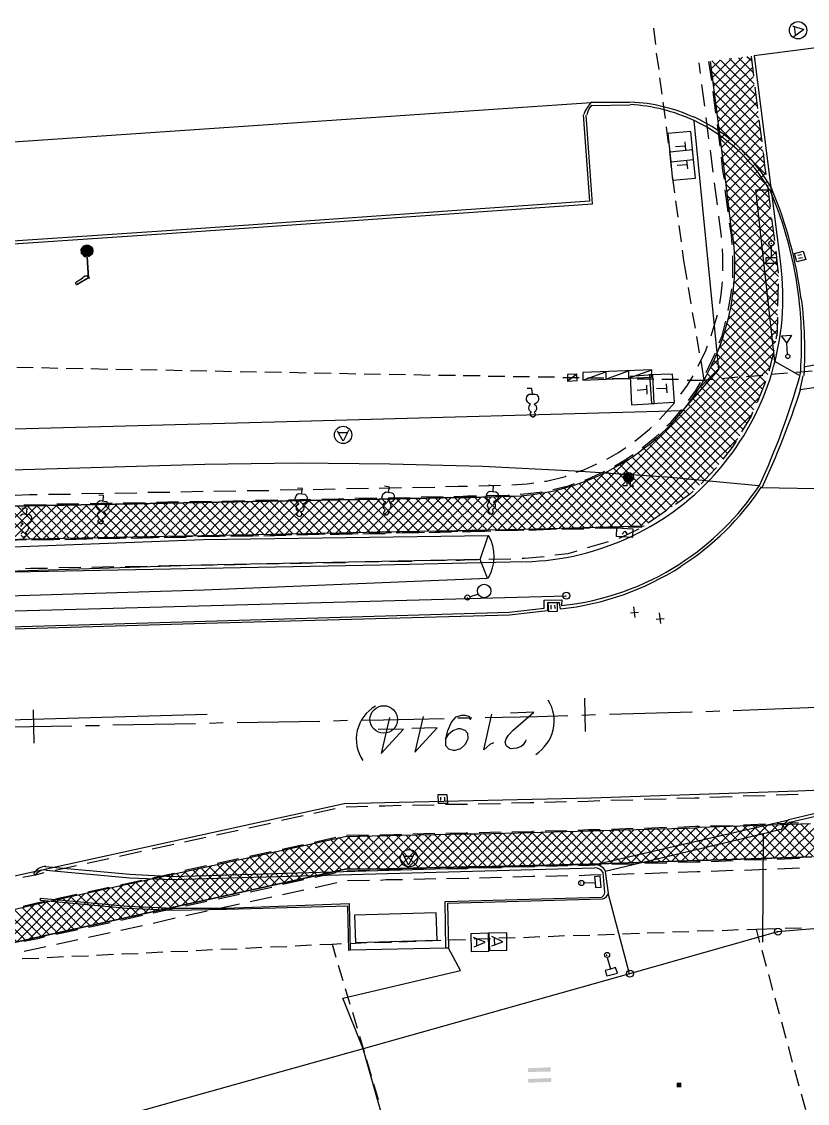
# Model space of a CAD drawing. Header units: millimetres. Extents: x -160 to 389, y -61 to 142.
# Drawn here: x 2 to 50.9, y 9.3 to 76.6 of the extents above; entities that cross this region are included whole.
import ezdxf

# ---------------------------------------------------------------- set-up
doc = ezdxf.new("R2010")
doc.units = ezdxf.units.MM
for name, color, linetype, true_color in [('PDF_C-ROAD', 7, 'Continuous', 0x989999), ('PDF_xref_2D-survey$(UV_map)$GR-30', 7, 'Continuous', 0xdcdcdc), ('PDF_xref_2D-survey$(UV_map)$GR-31', 7, 'Continuous', 0xdcdcdc), ('PDF_xref_2D-survey$(UV_map)$GR-39', 7, 'Continuous', 0xdcdcdc), ('PDF_xref_2D-survey$(UV_map)$GR-41', 7, 'Continuous', 0xdcdcdc), ('PDF_xref_2D-survey$(UV_map)$GR-45', 7, 'Continuous', 0xdcdcdc), ('PDF_xref_2D-survey$(UV_map)$GR-46', 7, 'Continuous', 0xdcdcdc), ('PDF_xref_2D-survey$(UV_map)$GR-75', 7, 'Continuous', 0xdcdcdc), ('PDF_xref_2D-survey$(UV_map)$GR-85', 7, 'Continuous', 0xdcdcdc), ('PDF_xref_2D-survey$(UV_map)$SI-39', 7, 'Continuous', 0xdcdcdc), ('PDF_xref_2D-survey$(UV_map)$SI-75', 7, 'Continuous', 0xdcdcdc), ('PDF_xref_2D-survey$(UV_map)$SI-82', 7, 'Continuous', 0xdcdcdc)]:
    doc.layers.add(name, color=color, linetype=linetype, true_color=true_color)
for name, color, linetype in [('PDF_C-ROAD-BRNG', 7, 'Continuous'), ('PDF_C-ROAD-CORR', 60, 'Continuous'), ('PDF_C-ROAD-STAN', 7, 'Continuous'), ('PDF_C-ROAD-STAN-MAJR', 7, 'Continuous'), ('PDF_C-ROAD-STAN-MINR', 7, 'Continuous'), ('PDF_xref_Boundary$lines$(UV_map)$GR-10', 8, 'Continuous'), ('PDF_xref_Boundary$lines$(UV_map)$TX-11', 8, 'Continuous')]:
    doc.layers.add(name, color=color, linetype=linetype)

msp = doc.modelspace()

# ---------------------------------------------------------------- hatches: boundary and pattern name
at = {"layer": 'PDF_C-ROAD-CORR', "true_color": 0x767676, "transparency": 33554559}
msp.add_hatch(color=8, dxfattribs=at).paths.add_polyline_path([(33.271, 44.986), (33.242, 45.015), (33.213, 45.044), (33.184, 45.015), (33.155, 44.986), (33.184, 44.956), (33.213, 44.927), (33.242, 44.956)])

# ---------------------------------------------------------------- linework, layer by layer
at = {"layer": 'PDF_C-ROAD', "color": 1, "lineweight": 25, "true_color": 0xff0100}
for points in [[(58.303, 60.918), (56.414, 75.629), (47.575, 74.495), (49.204, 61.557)], [(33.271, 43.009), (24.317, 42.805), (-11.646, 42.107), (-17.112, 41.962), (-22.578, 41.671), (-28.015, 41.322), (-33.451, 40.828), (-38.888, 40.247), (-44.296, 39.549), (-48.947, 38.88), (-54.355, 38.182), (-59.792, 37.601), (-65.228, 37.107)], [(-100.174, 25.652), (-52.116, 26.582), (-23.188, 23.006), (1.524, 23.471), (22.049, 27.978), (24.579, 28.036), (37.429, 28.327), (50.279, 28.763), (63.13, 29.315)]]:
    msp.add_lwpolyline(points, dxfattribs=at)
at = {"layer": 'PDF_C-ROAD', "color": 7, "lineweight": 25}
for points in [[(38.563, 33.531), (43.68, 33.676), (43.709, 33.676)], [(44.552, 33.705), (45.424, 33.734)], [(46.267, 33.763), (51.442, 33.967)], [(13.676, 32.978), (14.519, 33.007)], [(15.392, 33.007), (20.537, 33.095)], [(21.381, 33.124), (22.253, 33.153)], [(23.125, 33.153), (24.491, 33.182), (28.271, 33.269)], [(29.114, 33.298), (29.986, 33.298)], [(30.829, 33.327), (34.086, 33.385), (35.975, 33.443)], [(36.847, 33.473), (37.691, 33.502)], [(-0.075, 32.717), (5.1, 32.804)], [(5.943, 32.833), (6.815, 32.833)], [(7.658, 32.862), (12.804, 32.949)]]:
    msp.add_lwpolyline(points, dxfattribs=at)
at = {"layer": 'PDF_C-ROAD', "color": 1, "lineweight": 25, "true_color": 0xff0100}
msp.add_arc((32.887, 59.483), 16.471, 271.46385, 7.24266, dxfattribs=at)
at = {"layer": 'PDF_C-ROAD-BRNG', "lineweight": 25, "transparency": 33554559}
for points in [[(34.908, 11.293), (33.483, 11.264), (34.908, 11.554), (33.483, 11.496)], [(34.937, 10.653), (33.512, 10.595), (34.937, 10.886), (33.483, 10.828)], [(42.749, 10.301), (42.749, 10.592), (43.04, 10.301), (43.04, 10.592)]]:
    msp.add_solid(points, dxfattribs=at)
at = {"layer": 'PDF_C-ROAD-CORR', "color": 5, "lineweight": 25}
for points in [[(44.232, 73.39), (44.145, 74.059)], [(44.494, 71.355), (44.319, 72.721)], [(44.755, 69.32), (44.581, 70.657)], [(45.017, 67.256), (44.843, 68.622)], [(45.279, 65.22), (45.104, 66.587)], [(45.54, 63.185), (45.54, 63.243), (45.366, 64.523)], [(45.628, 61.121), (45.628, 62.022), (45.598, 62.488)], [(45.424, 59.086), (45.511, 59.638), (45.598, 60.423)], [(44.901, 57.08), (44.959, 57.283), (45.279, 58.388)], [(44.087, 55.19), (44.552, 56.15), (44.668, 56.44)], [(43.011, 53.446), (43.418, 53.998), (43.767, 54.58)], [(41.674, 51.876), (41.906, 52.108), (42.604, 52.893)], [(40.133, 50.509), (41.063, 51.265), (41.179, 51.382)], [(38.388, 49.405), (39.115, 49.812), (39.58, 50.131)], [(36.499, 48.591), (36.964, 48.736), (37.778, 49.114)], [(32.487, 47.806), (33.446, 47.864), (33.853, 47.922)], [(34.522, 48.038), (34.638, 48.038), (35.83, 48.329), (35.859, 48.358)], [(1.582, 47.166), (2.454, 47.195), (2.948, 47.195)], [(3.646, 47.224), (5.012, 47.224)], [(5.71, 47.253), (7.077, 47.282)], [(7.774, 47.282), (9.141, 47.311)], [(9.839, 47.34), (11.205, 47.34)], [(11.874, 47.37), (13.269, 47.399)], [(13.938, 47.399), (15.304, 47.428)], [(16.002, 47.457), (17.369, 47.457)], [(18.066, 47.486), (19.433, 47.515)], [(20.13, 47.515), (21.497, 47.544)], [(22.195, 47.573), (23.561, 47.602)], [(24.23, 47.602), (25.625, 47.631)], [(26.294, 47.631), (27.689, 47.66)], [(28.358, 47.689), (29.143, 47.718), (29.725, 47.718)], [(30.422, 47.747), (31.789, 47.777)], [(36.673, 23.5), (37.342, 23.53), (38.039, 23.559)], [(38.737, 23.559), (40.104, 23.617)], [(40.772, 23.617), (42.168, 23.675)], [(42.837, 23.704), (44.029, 23.733), (44.203, 23.733)], [(44.901, 23.762), (46.267, 23.82)], [(46.965, 23.82), (48.331, 23.878)], [(49.029, 23.908), (50.396, 23.966)], [(20.247, 22.745), (21.584, 23.064)], [(22.253, 23.181), (23.619, 23.21)], [(24.317, 23.21), (24.666, 23.239), (25.683, 23.239)], [(26.381, 23.268), (27.748, 23.297)], [(28.416, 23.297), (29.696, 23.326), (29.812, 23.326)], [(30.48, 23.355), (31.847, 23.384)], [(32.545, 23.413), (33.766, 23.442), (33.795, 23.442), (33.911, 23.442)], [(34.609, 23.442), (35.975, 23.5)], [(18.212, 22.308), (19.549, 22.599)], [(14.2, 21.436), (15.537, 21.727)], [(16.206, 21.872), (17.543, 22.163)], [(12.193, 21), (13.531, 21.291)], [(8.152, 20.099), (9.49, 20.39)], [(10.158, 20.535), (11.525, 20.855)], [(6.146, 19.663), (7.484, 19.954)], [(2.134, 18.791), (3.006, 18.965), (3.472, 19.081)], [(4.14, 19.227), (5.478, 19.517)]]:
    msp.add_lwpolyline(points, dxfattribs=at)
at = {"layer": 'PDF_C-ROAD-CORR', "color": 8, "lineweight": 25, "true_color": 0x767676}
for points in [[(44.93, 72.954), (44.755, 74.146)], [(47.372, 74.466), (47.517, 73.245)], [(45.191, 70.919), (45.017, 72.285)], [(47.605, 72.547), (47.779, 71.209)], [(45.453, 68.884), (45.279, 70.221)], [(47.866, 70.512), (48.041, 69.145)], [(45.715, 66.819), (45.628, 67.343), (45.54, 68.186)], [(48.128, 68.477), (48.215, 67.663), (48.302, 67.11)], [(45.947, 64.784), (45.773, 66.151)], [(48.39, 66.441), (48.564, 65.075)], [(46.209, 62.749), (46.151, 63.331), (46.035, 64.087)], [(48.651, 64.377), (48.826, 63.011)], [(46.238, 60.685), (46.238, 60.801), (46.238, 62.051)], [(48.913, 62.342), (49, 61.528), (49.058, 60.976)], [(45.947, 58.65), (46.122, 59.551), (46.18, 59.987)], [(49.058, 60.307), (49.029, 58.912)], [(45.395, 56.644), (45.569, 57.08), (45.802, 57.981)], [(49.029, 58.243), (49, 57.371), (49, 57.342), (48.971, 57.138), (48.971, 57.109), (48.971, 57.08), (48.942, 57.051), (48.942, 57.022), (48.942, 56.935), (48.942, 56.905), (48.913, 56.876)], [(44.581, 54.783), (45.104, 55.888), (45.162, 56.004)], [(48.797, 56.179), (48.767, 56.062), (48.68, 55.684), (48.651, 55.539), (48.651, 55.51), (48.593, 55.306), (48.593, 55.248), (48.535, 55.103), (48.477, 54.87)], [(43.476, 53.039), (43.941, 53.678), (44.232, 54.173)], [(48.273, 54.202), (48.244, 54.173), (47.75, 52.922)], [(42.139, 51.469), (42.371, 51.672), (43.069, 52.486)], [(47.459, 52.312), (47.372, 52.079), (46.79, 51.091)], [(40.598, 50.102), (41.47, 50.8), (41.645, 50.975)], [(46.442, 50.509), (46.413, 50.451), (46.18, 50.102), (45.628, 49.405)], [(38.883, 48.969), (39.435, 49.288), (40.046, 49.695)], [(37.022, 48.096), (37.196, 48.154), (38.272, 48.649)], [(45.221, 48.881), (44.784, 48.416), (44.261, 47.864)], [(35.045, 47.515), (36.004, 47.747), (36.382, 47.893)], [(30.946, 47.137), (32.254, 47.166), (32.341, 47.166)], [(33.01, 47.224), (33.504, 47.253), (34.376, 47.37)], [(43.767, 47.399), (43.534, 47.195), (42.662, 46.585)], [(2.105, 46.555), (2.454, 46.555), (3.501, 46.585)], [(4.169, 46.614), (5.536, 46.614)], [(6.234, 46.643), (7.6, 46.672)], [(8.298, 46.672), (9.664, 46.701)], [(10.362, 46.73), (11.728, 46.759)], [(12.426, 46.759), (13.793, 46.788)], [(14.461, 46.788), (15.857, 46.817)], [(16.525, 46.846), (17.921, 46.875)], [(18.59, 46.875), (19.956, 46.904)], [(20.654, 46.904), (21.7, 46.933), (22.02, 46.933)], [(22.718, 46.962), (24.084, 46.992)], [(24.782, 46.992), (26.149, 47.021)], [(26.846, 47.05), (28.213, 47.079)], [(28.881, 47.079), (29.172, 47.079), (29.725, 47.108), (29.87, 47.108), (30.277, 47.108)], [(42.11, 46.207), (40.976, 45.422)], [(37.342, 45.102), (35.975, 45.044)], [(37.662, 45.102), (39.028, 45.131)], [(39.406, 45.131), (38.039, 45.102)], [(39.726, 45.16), (40.598, 45.189), (40.104, 45.16)], [(4.664, 44.404), (6.03, 44.433)], [(6.408, 44.433), (5.042, 44.433)], [(6.728, 44.462), (8.094, 44.491)], [(8.472, 44.491), (7.106, 44.462)], [(8.792, 44.491), (10.158, 44.52)], [(10.536, 44.52), (9.17, 44.491)], [(10.856, 44.52), (12.223, 44.549)], [(12.601, 44.578), (11.234, 44.549)], [(12.92, 44.578), (14.287, 44.608)], [(14.665, 44.608), (13.298, 44.578)], [(14.985, 44.608), (16.351, 44.637)], [(16.729, 44.637), (15.362, 44.608)], [(17.049, 44.637), (18.415, 44.666)], [(18.793, 44.695), (17.427, 44.666)], [(19.113, 44.695), (20.479, 44.724)], [(20.857, 44.724), (19.491, 44.695)], [(21.177, 44.724), (21.729, 44.724), (22.544, 44.753)], [(22.921, 44.753), (21.729, 44.724), (21.526, 44.724)], [(23.212, 44.753), (24.259, 44.782), (24.608, 44.782)], [(24.986, 44.811), (24.259, 44.782), (23.59, 44.782)], [(25.276, 44.811), (26.672, 44.84)], [(27.05, 44.84), (25.654, 44.811)], [(27.341, 44.84), (28.736, 44.869)], [(29.114, 44.898), (27.719, 44.869)], [(29.405, 44.898), (29.783, 44.898), (29.928, 44.898), (30.8, 44.927)], [(31.178, 44.927), (29.928, 44.898), (29.783, 44.898)], [(31.469, 44.956), (32.835, 44.986)], [(33.213, 44.986), (31.847, 44.956)], [(33.533, 44.986), (34.9, 45.044)], [(35.278, 45.044), (33.911, 45.015)], [(35.597, 45.044), (36.964, 45.073)], [(40.394, 45.044), (40.336, 45.015), (39.29, 44.52), (39.144, 44.462)], [(2.28, 44.375), (1.146, 44.346), (0.913, 44.346)], [(2.599, 44.375), (3.966, 44.404)], [(4.344, 44.404), (2.977, 44.375)], [(38.476, 44.259), (37.167, 43.881)], [(28.329, 43.096), (26.934, 43.067)], [(30.393, 43.125), (29.957, 43.125), (29.812, 43.125), (29.259, 43.096), (28.998, 43.096)], [(32.428, 43.183), (31.062, 43.154)], [(34.493, 43.328), (33.271, 43.212), (33.126, 43.212)], [(36.528, 43.677), (35.975, 43.503), (35.161, 43.416)], [(3.588, 42.602), (2.541, 42.602), (2.221, 42.572)], [(5.652, 42.66), (4.286, 42.631)], [(7.716, 42.689), (6.35, 42.66)], [(9.78, 42.718), (8.414, 42.689)], [(11.845, 42.776), (10.478, 42.747)], [(13.909, 42.805), (12.513, 42.776)], [(15.973, 42.834), (14.577, 42.805)], [(18.008, 42.892), (16.642, 42.863)], [(20.072, 42.921), (18.706, 42.892)], [(22.136, 42.95), (21.759, 42.95), (20.77, 42.921)], [(24.201, 43.009), (22.834, 42.979)], [(26.265, 43.038), (24.898, 43.009)], [(42.749, 28.298), (43.883, 28.327), (44.116, 28.327), (44.145, 28.327)], [(44.814, 28.356), (46.209, 28.414)], [(46.878, 28.443), (48.244, 28.472)], [(48.942, 28.501), (50.308, 28.559)], [(20.16, 27.367), (21.497, 27.658)], [(22.166, 27.774), (23.532, 27.803)], [(24.23, 27.832), (24.579, 27.832), (25.596, 27.861)], [(26.294, 27.861), (27.66, 27.891)], [(28.358, 27.92), (29.608, 27.92), (29.725, 27.92)], [(30.393, 27.949), (31.789, 27.978)], [(32.457, 28.007), (33.649, 28.036), (33.679, 28.036), (33.853, 28.036)], [(34.522, 28.065), (35.888, 28.094)], [(36.586, 28.094), (37.225, 28.123), (37.952, 28.152)], [(38.65, 28.181), (40.016, 28.21)], [(40.714, 28.239), (42.081, 28.268)], [(18.153, 26.931), (19.491, 27.222)], [(14.112, 26.03), (15.45, 26.321)], [(16.118, 26.466), (17.456, 26.757)], [(32.487, 26.204), (33.708, 26.233), (33.882, 26.262)], [(34.551, 26.262), (35.917, 26.292)], [(36.615, 26.321), (37.255, 26.35), (37.981, 26.35)], [(38.679, 26.379), (40.046, 26.437)], [(40.743, 26.437), (42.11, 26.495)], [(42.807, 26.495), (43.941, 26.553), (44.174, 26.553)], [(44.843, 26.582), (46.238, 26.611)], [(46.907, 26.64), (48.273, 26.699)], [(48.971, 26.728), (50.337, 26.786)], [(12.106, 25.594), (13.444, 25.884)], [(20.189, 25.565), (21.526, 25.884)], [(22.195, 26.001), (23.561, 26.03)], [(24.259, 26.03), (24.637, 26.03), (25.625, 26.059)], [(26.323, 26.088), (27.689, 26.117)], [(28.387, 26.117), (29.637, 26.146), (29.754, 26.146)], [(30.451, 26.175), (31.818, 26.204)], [(8.065, 24.692), (9.432, 25.012)], [(10.1, 25.158), (11.438, 25.448)], [(16.147, 24.692), (17.514, 24.983)], [(18.183, 25.129), (19.52, 25.419)], [(6.059, 24.256), (7.396, 24.547)], [(14.141, 24.256), (15.479, 24.547)], [(40.772, 24.256), (42.139, 24.285)], [(42.837, 24.315), (43.999, 24.344), (44.203, 24.344)], [(44.901, 24.373), (46.267, 24.431)], [(46.965, 24.46), (48.331, 24.489)], [(49, 24.518), (50.396, 24.576)], [(2.047, 23.384), (2.919, 23.559), (3.384, 23.675)], [(4.053, 23.82), (5.39, 24.111)], [(10.129, 23.355), (11.467, 23.646)], [(12.135, 23.82), (13.473, 24.111)], [(20.218, 23.384), (21.555, 23.675)], [(22.224, 23.791), (23.619, 23.82)], [(24.288, 23.849), (24.666, 23.849), (25.683, 23.878)], [(26.352, 23.878), (27.719, 23.908)], [(28.416, 23.937), (29.696, 23.937), (29.783, 23.966)], [(30.48, 23.966), (31.847, 23.995)], [(32.545, 24.024), (33.766, 24.053), (33.911, 24.053)], [(34.609, 24.082), (35.975, 24.111)], [(36.644, 24.111), (37.313, 24.14), (38.039, 24.169)], [(38.708, 24.198), (40.075, 24.227)], [(8.123, 22.919), (9.461, 23.21)], [(18.212, 22.948), (19.549, 23.239)], [(4.082, 22.047), (5.419, 22.338)], [(6.088, 22.483), (7.425, 22.774)], [(14.2, 22.047), (15.537, 22.338)], [(16.206, 22.483), (17.543, 22.774)], [(2.076, 21.582), (2.919, 21.785), (3.413, 21.901)], [(12.164, 21.611), (13.502, 21.901)], [(8.152, 20.709), (9.49, 21.029)], [(10.158, 21.175), (11.496, 21.465)], [(6.146, 20.273), (7.484, 20.564)], [(2.105, 19.401), (2.977, 19.576), (3.442, 19.692)], [(4.111, 19.837), (5.478, 20.128)]]:
    msp.add_lwpolyline(points, dxfattribs=at)
at = {"layer": 'PDF_C-ROAD-CORR', "color": 1, "lineweight": 25, "true_color": 0xff0100}
for points in [[(46.209, 63.331), (45.715, 67.343), (44.843, 74.146)], [(-25.165, 45.654), (-23.625, 45.741), (-18.304, 46.032), (-11.734, 46.236), (1.088, 46.468), (2.454, 46.497), (21.7, 46.875), (24.23, 46.904), (29.172, 47.021), (29.725, 47.021), (29.87, 47.021), (33.184, 47.108)], [(32.254, 47.079), (29.87, 47.021), (29.725, 47.021), (29.172, 47.021), (24.23, 46.904), (21.7, 46.875), (2.454, 46.497), (1.088, 46.468), (-11.734, 46.236), (-18.304, 46.032), (-23.625, 45.741), (-25.165, 45.654)], [(-25.136, 43.59), (-23.566, 43.677), (-18.275, 43.968), (-11.676, 44.171), (1.146, 44.404), (2.512, 44.433), (21.729, 44.811), (24.259, 44.869), (29.201, 44.956), (29.783, 44.956), (29.928, 44.986), (33.213, 45.044), (40.714, 45.247)], [(-27.637, 21.494), (-24.7, 21.146), (-23.159, 20.942), (-17.839, 21.058), (-11.239, 21.175), (1.582, 21.407), (2.948, 21.727), (22.107, 25.914), (24.637, 25.972), (29.637, 26.088), (30.219, 26.088), (30.364, 26.088), (33.708, 26.175), (37.255, 26.262), (43.941, 26.466), (44.174, 26.495), (51.064, 26.728)], [(51.151, 24.663), (44.232, 24.431), (43.999, 24.431), (37.313, 24.198), (33.766, 24.111), (30.422, 24.024), (30.248, 24.024), (29.696, 24.024), (24.666, 23.908), (22.136, 23.878), (2.977, 19.663), (1.611, 19.343), (-11.21, 19.11), (-17.81, 18.994), (-23.101, 18.878), (-24.671, 19.081), (-27.608, 19.43)], [(-27.608, 19.43), (-24.671, 19.081), (-23.101, 18.878), (-17.81, 18.994), (-11.21, 19.11), (1.611, 19.343), (2.977, 19.663), (22.136, 23.878), (24.666, 23.908), (29.696, 24.024), (30.248, 24.024), (30.422, 24.024), (33.766, 24.111), (37.313, 24.198), (43.999, 24.431), (44.232, 24.431), (51.151, 24.663)]]:
    msp.add_lwpolyline(points, dxfattribs=at)
at = {"layer": 'PDF_C-ROAD-CORR', "lineweight": 25}
for points in [[(44.901, 73.681), (45.453, 74.233)], [(47.75, 71.355), (44.93, 74.175)], [(44.959, 73.128), (46.151, 74.32)], [(45.046, 72.605), (46.849, 74.408)], [(45.104, 72.053), (47.372, 74.32)], [(47.663, 72.053), (45.482, 74.233)], [(47.575, 72.75), (46.035, 74.32)], [(47.488, 73.477), (46.587, 74.378)], [(47.401, 74.175), (47.11, 74.437)], [(47.837, 70.628), (44.901, 73.564)], [(45.162, 71.5), (47.459, 73.768)], [(45.657, 67.663), (47.924, 69.93), (44.988, 72.867)], [(45.25, 70.948), (47.517, 73.216)], [(48.012, 69.232), (45.104, 72.169)], [(45.308, 70.395), (47.575, 72.692)], [(45.395, 69.872), (47.663, 72.14)], [(48.128, 68.535), (45.191, 71.442)], [(45.453, 69.32), (47.721, 71.587)], [(48.215, 67.808), (45.279, 70.744)], [(45.511, 68.767), (47.808, 71.035)], [(48.302, 67.11), (45.366, 70.047)], [(45.598, 68.215), (47.866, 70.483)], [(48.39, 66.412), (45.453, 69.349)], [(45.744, 67.11), (48.012, 69.407)], [(45.802, 66.587), (48.07, 68.855)], [(48.477, 65.686), (45.54, 68.622)], [(45.86, 66.034), (48.157, 68.302)], [(48.564, 64.988), (45.628, 67.924)], [(45.947, 65.482), (48.215, 67.75)], [(48.651, 64.29), (45.715, 67.226)], [(46.006, 64.93), (48.273, 67.197)], [(49, 61.47), (46.093, 64.377), (48.36, 66.674)], [(48.738, 63.563), (45.802, 66.5)], [(46.151, 63.854), (48.419, 66.122)], [(48.826, 62.865), (45.889, 65.802)], [(46.209, 63.302), (48.506, 65.569)], [(48.913, 62.168), (45.976, 65.104)], [(46.267, 62.749), (48.564, 65.017)], [(46.325, 62.168), (48.622, 64.465)], [(49.087, 60.772), (46.18, 63.68)], [(46.325, 61.557), (48.709, 63.912)], [(46.325, 60.918), (48.767, 63.389)], [(49.058, 60.162), (46.267, 62.982)], [(46.267, 60.278), (48.826, 62.836)], [(46.209, 59.58), (48.913, 62.284)], [(49.058, 59.58), (46.296, 62.313)], [(48.797, 56.121), (46.093, 58.853), (48.971, 61.732)], [(49.029, 58.97), (46.325, 61.673)], [(45.657, 57.196), (49.058, 60.598)], [(45.918, 58.039), (49.029, 61.179)], [(49.029, 58.359), (46.325, 61.063)], [(45.337, 56.237), (49.058, 59.958)], [(49, 57.749), (46.296, 60.481)], [(47.546, 52.457), (44.843, 55.132), (49.029, 59.348)], [(48.884, 56.644), (46.18, 59.377)], [(48.971, 57.167), (46.238, 59.9)], [(44.058, 53.737), (49.029, 58.708)], [(36.063, 45.131), (49, 58.068)], [(48.68, 55.626), (45.976, 58.33)], [(36.702, 45.131), (49, 57.429)], [(38.592, 45.189), (48.535, 55.132), (45.86, 57.836)], [(48.419, 54.667), (45.715, 57.342)], [(37.342, 45.16), (48.913, 56.731)], [(48.244, 54.202), (45.569, 56.876)], [(37.981, 45.189), (48.738, 55.946)], [(47.895, 53.33), (45.221, 55.975)], [(48.07, 53.766), (45.395, 56.44)], [(47.721, 52.893), (45.046, 55.568)], [(47.343, 52.021), (44.639, 54.725)], [(39.231, 45.218), (48.273, 54.26)], [(46.878, 51.236), (44.203, 53.94)], [(47.11, 51.643), (44.406, 54.347)], [(39.871, 45.218), (47.866, 53.213)], [(46.413, 50.48), (43.709, 53.213)], [(46.674, 50.858), (43.941, 53.562)], [(46.18, 50.102), (43.447, 52.835)], [(40.511, 45.247), (47.372, 52.138)], [(45.366, 49.056), (42.604, 51.847)], [(45.657, 49.405), (42.895, 52.167)], [(45.918, 49.754), (43.156, 52.486)], [(44.784, 48.416), (41.993, 51.207)], [(45.075, 48.736), (42.313, 51.527)], [(44.174, 47.777), (41.354, 50.626)], [(44.494, 48.096), (41.674, 50.916)], [(42.023, 46.148), (46.558, 50.684)], [(43.534, 47.195), (40.685, 50.073)], [(43.854, 47.486), (41.034, 50.335)], [(35.423, 45.102), (39.697, 49.376)], [(42.459, 46.439), (39.58, 49.288)], [(42.807, 46.701), (39.958, 49.55)], [(43.185, 46.933), (40.336, 49.783)], [(34.812, 45.102), (38.272, 48.562)], [(41.354, 45.683), (38.388, 48.62)], [(41.703, 45.945), (38.795, 48.852)], [(42.081, 46.178), (39.202, 49.056)], [(34.173, 45.073), (37.167, 48.096)], [(39.348, 45.218), (36.673, 47.893)], [(39.958, 45.218), (37.109, 48.067)], [(40.569, 45.247), (37.574, 48.242)], [(40.976, 45.451), (37.981, 48.445)], [(31.004, 45.015), (33.155, 47.137)], [(31.643, 45.015), (33.853, 47.224)], [(32.283, 45.044), (34.58, 47.34)], [(32.894, 45.044), (35.365, 47.515)], [(35.161, 45.102), (33.126, 47.137)], [(33.533, 45.073), (36.208, 47.747), (38.766, 45.189)], [(35.743, 45.131), (33.679, 47.195)], [(36.353, 45.131), (34.202, 47.282)], [(36.964, 45.16), (34.725, 47.37)], [(37.545, 45.16), (35.248, 47.486)], [(38.156, 45.189), (35.743, 47.602)], [(0.186, 44.404), (2.28, 46.497)], [(2.512, 44.433), (0.477, 46.468)], [(0.826, 44.404), (2.919, 46.497), (4.925, 44.491)], [(3.123, 44.462), (1.088, 46.468)], [(1.436, 44.433), (3.53, 46.526)], [(3.704, 44.462), (1.698, 46.497)], [(2.076, 44.433), (4.169, 46.526)], [(4.315, 44.462), (2.309, 46.497)], [(2.687, 44.433), (4.809, 46.555)], [(3.326, 44.462), (5.419, 46.555)], [(5.536, 44.491), (3.501, 46.526)], [(3.966, 44.462), (6.059, 46.555)], [(6.146, 44.52), (4.111, 46.526)], [(4.576, 44.491), (6.699, 46.585)], [(6.757, 44.52), (4.722, 46.555)], [(5.216, 44.491), (7.309, 46.585)], [(7.338, 44.52), (5.332, 46.555)], [(5.856, 44.491), (7.949, 46.614)], [(7.949, 44.549), (5.943, 46.555)], [(6.466, 44.52), (8.559, 46.614)], [(8.559, 44.549), (6.524, 46.585)], [(7.106, 44.52), (9.199, 46.643)], [(9.17, 44.578), (7.135, 46.585)], [(7.716, 44.549), (9.839, 46.643)], [(9.78, 44.578), (7.745, 46.614)], [(8.356, 44.549), (10.449, 46.643)], [(10.362, 44.578), (8.356, 46.614)], [(10.972, 44.608), (8.966, 46.614)], [(8.995, 44.578), (11.089, 46.672)], [(11.583, 44.608), (9.577, 46.643)], [(9.606, 44.578), (11.728, 46.672)], [(12.193, 44.637), (10.158, 46.643)], [(10.246, 44.578), (12.339, 46.701)], [(12.804, 44.637), (10.769, 46.672)], [(10.885, 44.608), (12.978, 46.701)], [(13.415, 44.637), (11.379, 46.672)], [(11.496, 44.608), (13.589, 46.701)], [(13.996, 44.666), (11.99, 46.672)], [(12.135, 44.637), (14.229, 46.73)], [(14.607, 44.666), (12.601, 46.701)], [(12.746, 44.637), (14.868, 46.73)], [(15.217, 44.695), (13.182, 46.701)], [(13.385, 44.637), (15.479, 46.759)], [(15.828, 44.695), (13.793, 46.73)], [(14.025, 44.666), (16.118, 46.759)], [(16.438, 44.695), (14.403, 46.73)], [(14.636, 44.666), (16.758, 46.759)], [(17.02, 44.724), (15.014, 46.73)], [(15.275, 44.695), (17.369, 46.788)], [(17.63, 44.724), (15.624, 46.759)], [(15.915, 44.695), (18.008, 46.788)], [(18.241, 44.753), (16.235, 46.759)], [(16.525, 44.695), (18.619, 46.817)], [(18.851, 44.753), (16.816, 46.788)], [(17.165, 44.724), (19.258, 46.817), (21.264, 44.811)], [(19.462, 44.753), (17.427, 46.788)], [(17.776, 44.724), (19.898, 46.846)], [(20.072, 44.782), (18.037, 46.788)], [(18.415, 44.753), (20.508, 46.846)], [(20.654, 44.782), (18.648, 46.817)], [(19.055, 44.753), (21.148, 46.846)], [(19.665, 44.782), (21.788, 46.875)], [(21.875, 44.811), (19.84, 46.817)], [(20.305, 44.782), (22.398, 46.875)], [(22.485, 44.811), (20.45, 46.846)], [(20.944, 44.782), (23.038, 46.904)], [(23.096, 44.84), (21.061, 46.846)], [(21.555, 44.811), (23.648, 46.904)], [(23.677, 44.84), (21.671, 46.875)], [(22.195, 44.811), (24.288, 46.904)], [(24.288, 44.869), (22.282, 46.875)], [(22.805, 44.84), (24.928, 46.933)], [(24.898, 44.869), (22.892, 46.875)], [(23.445, 44.84), (25.538, 46.933)], [(25.509, 44.869), (23.474, 46.904)], [(24.084, 44.84), (26.178, 46.962)], [(26.12, 44.898), (24.084, 46.904)], [(24.695, 44.869), (26.817, 46.962)], [(26.701, 44.898), (24.695, 46.933)], [(27.312, 44.927), (25.305, 46.933)], [(25.335, 44.869), (27.428, 46.992)], [(27.922, 44.927), (25.887, 46.962)], [(25.974, 44.898), (28.067, 46.992)], [(28.533, 44.956), (26.497, 46.962)], [(26.585, 44.898), (28.707, 47.021)], [(27.108, 46.962), (29.114, 44.956), (31.236, 47.079)], [(27.224, 44.927), (29.318, 47.021)], [(29.725, 44.956), (27.719, 46.992)], [(27.864, 44.927), (29.957, 47.05)], [(30.335, 44.986), (28.329, 46.992)], [(28.474, 44.956), (30.597, 47.05)], [(30.946, 44.986), (28.911, 47.021)], [(31.527, 45.015), (29.521, 47.021)], [(29.754, 44.956), (31.847, 47.079)], [(32.138, 45.015), (30.132, 47.05)], [(30.364, 44.986), (32.487, 47.108)], [(32.748, 45.044), (30.742, 47.05)], [(33.33, 45.044), (31.324, 47.079)], [(33.94, 45.073), (31.934, 47.079)], [(34.551, 45.102), (32.545, 47.108)], [(34.812, 24.14), (36.935, 26.262)], [(35.452, 24.169), (37.574, 26.292)], [(36.092, 24.169), (38.214, 26.292)], [(36.731, 24.198), (38.854, 26.321)], [(38.737, 24.256), (36.731, 26.262)], [(37.342, 24.227), (39.493, 26.35)], [(39.319, 24.285), (37.342, 26.262)], [(39.929, 24.285), (37.923, 26.292)], [(37.981, 24.227), (40.104, 26.35)], [(38.534, 26.321), (40.54, 24.315), (42.662, 26.437)], [(38.621, 24.256), (40.743, 26.379)], [(41.121, 24.315), (39.115, 26.321)], [(39.261, 24.285), (41.383, 26.408)], [(41.732, 24.344), (39.726, 26.35)], [(39.9, 24.285), (42.023, 26.408)], [(42.313, 24.373), (40.307, 26.379)], [(42.924, 24.373), (40.918, 26.379)], [(41.179, 24.344), (43.302, 26.466), (45.308, 24.46)], [(43.505, 24.402), (41.528, 26.408)], [(41.819, 24.344), (43.941, 26.466)], [(44.116, 24.431), (42.11, 26.408)], [(42.43, 24.373), (44.581, 26.495)], [(44.697, 24.431), (42.72, 26.437)], [(43.069, 24.402), (45.221, 26.524)], [(43.709, 24.402), (45.86, 26.553)], [(45.889, 24.489), (43.912, 26.466)], [(44.348, 24.431), (46.5, 26.553)], [(46.5, 24.518), (44.494, 26.495)], [(44.988, 24.46), (47.139, 26.582)], [(47.081, 24.518), (45.104, 26.524)], [(45.628, 24.46), (47.779, 26.611)], [(47.692, 24.547), (45.686, 26.524)], [(46.267, 24.489), (48.419, 26.64)], [(48.273, 24.576), (46.296, 26.553)], [(48.884, 24.576), (46.878, 26.582)], [(46.907, 24.518), (49.058, 26.669)], [(47.488, 26.611), (49.465, 24.605), (51.617, 26.757)], [(47.546, 24.547), (49.698, 26.669)], [(50.076, 24.634), (48.07, 26.611)], [(48.186, 24.576), (50.337, 26.699)], [(50.657, 24.663), (48.68, 26.64)], [(48.826, 24.576), (50.977, 26.728)], [(51.268, 24.663), (49.262, 26.669)], [(51.849, 24.692), (49.872, 26.699)], [(50.105, 24.634), (52.256, 26.786), (54.233, 24.809)], [(52.46, 24.722), (50.454, 26.699)], [(50.744, 24.663), (52.896, 26.815)], [(18.27, 23.006), (20.915, 25.681)], [(19.055, 23.181), (21.7, 25.855)], [(19.84, 23.355), (22.427, 25.943)], [(20.654, 23.53), (23.038, 25.943)], [(22.456, 23.878), (20.712, 25.623)], [(23.067, 23.878), (21.206, 25.739)], [(21.439, 23.704), (23.677, 25.943)], [(23.677, 23.908), (21.729, 25.855)], [(22.195, 23.878), (24.317, 25.972)], [(24.288, 23.908), (22.253, 25.914)], [(22.834, 23.878), (24.928, 25.972)], [(24.869, 23.908), (22.863, 25.943)], [(23.474, 23.878), (25.567, 26.001)], [(25.48, 23.937), (23.474, 25.943)], [(24.084, 23.908), (26.207, 26.001)], [(26.09, 23.937), (24.084, 25.972)], [(26.701, 23.966), (24.666, 25.972)], [(24.724, 23.908), (26.817, 26.03)], [(27.312, 23.966), (25.276, 26.001)], [(25.364, 23.937), (27.457, 26.03)], [(27.893, 23.995), (25.887, 26.001)], [(25.974, 23.937), (28.096, 26.059)], [(26.497, 26.001), (28.504, 23.995), (30.597, 26.088)], [(26.614, 23.966), (28.707, 26.059)], [(29.114, 23.995), (27.079, 26.03)], [(27.253, 23.966), (29.347, 26.059)], [(29.725, 24.024), (27.689, 26.03)], [(27.864, 23.966), (29.986, 26.088)], [(30.306, 24.024), (28.3, 26.059)], [(30.917, 24.053), (28.911, 26.059)], [(29.143, 23.995), (31.236, 26.117)], [(31.527, 24.053), (29.521, 26.088)], [(29.754, 24.024), (31.876, 26.117)], [(32.138, 24.082), (30.103, 26.088)], [(30.393, 24.024), (32.516, 26.146), (34.522, 24.14)], [(32.719, 24.082), (30.713, 26.117)], [(31.033, 24.053), (33.126, 26.175), (35.132, 24.14)], [(33.33, 24.111), (31.324, 26.117)], [(31.643, 24.053), (33.766, 26.175)], [(33.94, 24.111), (31.905, 26.146)], [(32.283, 24.082), (34.405, 26.204)], [(32.923, 24.082), (35.045, 26.204)], [(33.562, 24.111), (35.655, 26.233)], [(35.743, 24.169), (33.737, 26.175)], [(34.173, 24.14), (36.295, 26.233)], [(36.324, 24.198), (34.318, 26.204)], [(36.935, 24.198), (34.929, 26.204)], [(37.545, 24.227), (35.539, 26.233)], [(38.127, 24.227), (36.121, 26.233)], [(15.101, 22.308), (17.776, 24.983)], [(15.886, 22.483), (18.561, 25.158)], [(16.7, 22.657), (19.345, 25.332)], [(17.485, 22.832), (20.13, 25.507)], [(19.375, 23.268), (17.688, 24.954)], [(19.869, 23.384), (18.183, 25.07)], [(20.392, 23.471), (18.677, 25.187)], [(20.886, 23.588), (19.2, 25.274)], [(21.41, 23.704), (19.694, 25.39)], [(21.904, 23.82), (20.218, 25.507)], [(11.961, 21.64), (14.607, 24.285)], [(12.63, 23.849), (14.316, 22.134), (16.961, 24.809)], [(12.746, 21.814), (15.392, 24.46)], [(13.531, 21.96), (16.177, 24.634), (17.863, 22.919)], [(16.351, 22.599), (14.636, 24.285)], [(16.845, 22.716), (15.159, 24.402)], [(17.339, 22.803), (15.653, 24.518)], [(18.357, 23.035), (16.671, 24.722)], [(18.88, 23.152), (17.165, 24.838)], [(8.792, 20.942), (11.438, 23.588)], [(9.577, 21.116), (12.223, 23.762)], [(10.362, 21.291), (13.008, 23.937)], [(11.147, 21.465), (13.822, 24.111)], [(13.298, 21.931), (11.612, 23.617)], [(13.822, 22.047), (12.106, 23.733)], [(14.81, 22.25), (13.124, 23.966)], [(15.333, 22.367), (13.647, 24.053)], [(15.828, 22.483), (14.141, 24.169)], [(5.623, 20.244), (8.269, 22.89)], [(6.408, 20.419), (9.054, 23.064)], [(7.193, 20.593), (9.868, 23.239)], [(8.007, 20.768), (10.653, 23.413)], [(10.275, 21.262), (8.588, 22.948)], [(10.769, 21.378), (9.083, 23.064)], [(11.292, 21.494), (9.577, 23.181)], [(11.786, 21.582), (10.1, 23.297)], [(12.31, 21.698), (10.594, 23.384)], [(12.804, 21.814), (11.118, 23.5)], [(3.239, 19.721), (5.914, 22.367)], [(4.053, 19.895), (6.699, 22.541)], [(4.838, 20.07), (7.484, 22.716)], [(7.251, 20.593), (5.536, 22.279)], [(7.745, 20.709), (6.059, 22.396)], [(8.24, 20.826), (6.553, 22.512)], [(8.763, 20.913), (7.048, 22.628)], [(9.257, 21.029), (7.571, 22.745)], [(9.78, 21.146), (8.065, 22.832)], [(-0.337, 21.378), (1.669, 19.372), (4.315, 22.018)], [(0.39, 19.343), (2.745, 21.669)], [(1.029, 19.343), (3.53, 21.843), (5.216, 20.157)], [(2.454, 19.547), (5.1, 22.192)], [(4.198, 19.924), (2.512, 21.611)], [(4.722, 20.041), (3.006, 21.727)], [(5.71, 20.244), (4.024, 21.96)], [(6.234, 20.361), (4.547, 22.076)], [(6.728, 20.477), (5.042, 22.163)], [(2.192, 19.488), (0.274, 21.378)], [(2.687, 19.605), (0.884, 21.407)], [(3.21, 19.692), (1.495, 21.407)], [(3.704, 19.808), (2.018, 21.494)]]:
    msp.add_lwpolyline(points, dxfattribs=at)
at = {"layer": 'PDF_C-ROAD-CORR', "color": 1, "lineweight": 25, "true_color": 0xff0100}
msp.add_arc((31.927, 61.519), 14.436, 271.39244, 7.24265, dxfattribs=at)
at = {"layer": 'PDF_C-ROAD-STAN', "lineweight": 25}
msp.add_circle((24.513, 33.2), 0.858, dxfattribs=at)
at = {"layer": 'PDF_C-ROAD-STAN-MAJR', "lineweight": 25}
msp.add_lwpolyline([(37.08, 32.455), (37.022, 34.519)], dxfattribs=at)
at = {"layer": 'PDF_C-ROAD-STAN-MINR', "lineweight": 25}
msp.add_lwpolyline([(2.745, 31.728), (2.716, 33.792)], dxfattribs=at)
at = {"layer": 'PDF_xref_2D-survey$(UV_map)$GR-30', "lineweight": 25}
msp.add_lwpolyline([(25.102, 6.115), (23.241, 12.714), (16.7, 10.883), (4.315, 7.423), (6.175, 0.794)], dxfattribs=at)
at = {"layer": 'PDF_xref_2D-survey$(UV_map)$GR-31', "lineweight": 25}
msp.add_lwpolyline([(27.835, 19.459), (27.777, 21.175), (22.689, 21.029), (22.747, 19.314)], close=True, dxfattribs=at)
at = {"layer": 'PDF_xref_2D-survey$(UV_map)$GR-39', "lineweight": 25}
for points in [[(-19.787, 39.374), (35.859, 40.886)], [(238.324, 24.518), (238.033, 24.547), (200.907, 25.07), (197.476, 25.245), (165.409, 25.245), (148.198, 25.477), (127.439, 23.791), (96.215, 23.355), (95.895, 21.698), (89.557, 21.291), (78.626, 21.029), (52.518, 20.273), (49.029, 19.983), (39.813, 17.366), (23.241, 12.714)]]:
    msp.add_lwpolyline(points, dxfattribs=at)
at = {"layer": 'PDF_xref_2D-survey$(UV_map)$GR-41', "lineweight": 25}
msp.add_lwpolyline([(30.51, 43.154), (31.004, 44.637), (13.298, 44.375), (-5.076, 43.677), (-4.611, 42.224), (-5.686, 40.683), (13.327, 41.264), (30.975, 41.991), (30.51, 43.154), (13.153, 42.805), (-4.611, 42.224)], dxfattribs=at)
msp.add_arc((28.846, 43.347), 2.544, 327.93358, 30.76438, dxfattribs=at)
at = {"layer": 'PDF_xref_2D-survey$(UV_map)$GR-45', "lineweight": 25}
for points in [[(-45.488, 65.947), (37.429, 71.587)], [(-46.069, 62.226), (-45.255, 51.004), (-44.237, 50.073), (-25.543, 50.568), (19.258, 51.76), (43.127, 52.428), (45.366, 54.987), (43.825, 70.454)], [(50.396, 54.609), (48.855, 55.481), (47.663, 66.151), (48.506, 66.151)], [(47.866, 47.747), (42.139, 48.271), (36.411, 48.649), (30.655, 48.939), (24.898, 49.085), (19.142, 49.143), (13.385, 49.056), (-23.421, 47.98), (-23.043, 38.241)], [(37.662, 24.169), (49.727, 26.96)], [(49.233, 26.35), (48.157, 26.088), (38.301, 23.733)], [(48.099, 19.343), (48.157, 26.088)], [(39.813, 17.366), (38.476, 22.396)], [(23.241, 12.714), (21.962, 15.854), (29.288, 17.57), (28.533, 18.965)]]:
    msp.add_lwpolyline(points, dxfattribs=at)
at = {"layer": 'PDF_xref_2D-survey$(UV_map)$GR-46', "lineweight": 25}
for points in [[(39.842, 71.587), (37.429, 71.587)], [(37.429, 71.413), (39.842, 71.442)], [(-45.168, 65.22), (-44.964, 62.4), (-26.27, 63.65), (-14.408, 64.465), (-14.263, 61.732), (12.542, 63.534), (37.516, 65.279), (37.109, 70.802)], [(36.935, 70.832), (37.313, 65.453), (12.542, 63.709), (-14.06, 61.935), (-14.263, 64.668), (-26.328, 63.825), (-44.79, 62.575), (-44.993, 65.22)], [(50.425, 53.707), (50.628, 54.58)], [(-21.473, 38.328), (-21.502, 39.055), (-20.543, 39.055), (-18.886, 38.386), (13.415, 39.316), (32.312, 39.869), (34.493, 40.13), (34.493, 40.625), (35.597, 40.654), (35.568, 40.276)], [(57.228, 28.734), (52.314, 27.571), (49.727, 26.96)], [(57.257, 28.53), (52.285, 27.367), (49.785, 26.786)], [(49.349, 26.321), (49.233, 26.35)], [(2.716, 23.617), (2.832, 23.5)], [(3.501, 23.82), (8.705, 23.355), (11.379, 23.239), (14.17, 23.326), (37.603, 23.966)], [(38.156, 23.675), (38.243, 22.425)], [(38.301, 23.733), (38.476, 22.396)], [(38.098, 22.018), (28.474, 21.756), (28.533, 18.965), (28.387, 18.965), (22.427, 18.849), (22.34, 18.82), (22.282, 21.582), (14.723, 21.378), (11.438, 21.32), (8.53, 21.436), (3.152, 21.931), (3.152, 22.076), (8.559, 21.582), (11.438, 21.465), (14.694, 21.465), (22.369, 21.756), (22.427, 18.849)], [(28.387, 18.965), (28.329, 21.872), (38.069, 22.134)]]:
    msp.add_lwpolyline(points, dxfattribs=at)
for points in [[(48.52, 66.163, 0.152307), (43.83, 70.461, 0.096531), (39.856, 71.461)], [(50.44, 54.636, 0.049055), (50.365, 59.344, 0.073644), (48.542, 66.179)], [(35.51, 40.072), (35.452, 40.45), (34.696, 40.45), (34.696, 39.956), (32.341, 39.694), (13.415, 39.171), (-18.915, 38.211), (-20.601, 38.938), (-21.299, 38.909), (-21.328, 38.124), (-23.072, 38.124), (-24.933, 38.066, -0.015532), (-26.896, 38.047)], [(38.325, 23.748, 0.284572), (37.662, 24.169), (14.17, 23.5), (11.379, 23.413), (8.705, 23.559), (3.442, 24.024)]]:
    msp.add_lwpolyline(points, format="xyb", dxfattribs=at)
for centre, radius, start, end in [((38.702, 70.299), 1.817, 133.33273, 162.24327), ((38.469, 70.532), 1.352, 139.0182, 167.94515), ((39.429, 61.024), 10.598, 65.51413, 87.4868), ((39.4, 61.024), 10.627, 29.14391, 65.50866), ((24.717, 56.14), 25.979, 7.14926, 22.75534), ((24.862, 56.169), 25.862, 356.54747, 7.1218), ((5.906, 67.13), 46.244, 335.22299, 344.30871), ((1.429, 69.514), 51.506, 334.87143, 342.13342), ((33.817, 57.128), 16.907, 302.62656, 326.37352), ((33.73, 57.216), 17.198, 302.64304, 326.27464), ((33.701, 57.216), 17.227, 276.02317, 302.7035), ((33.788, 57.128), 16.936, 276.07811, 302.64853), ((50.709, 25.728), 1.585, 127.89452, 156.8215), ((50.506, 25.757), 1.265, 124.23602, 153.22351), ((3.522, 23.111), 0.945, 92.03515, 145.47813), ((3.435, 23.141), 0.712, 82.94945, 145.75832), ((37.597, 23.257), 0.712, 36.274, 87.4319), ((37.859, 22.501), 0.422, 301.37414, 351.01028), ((38.004, 22.53), 0.509, 283.11489, 345.02827)]:
    msp.add_arc(centre, radius, start, end, dxfattribs=at)
at = {"layer": 'PDF_xref_2D-survey$(UV_map)$GR-75', "lineweight": 25}
for points in [[(36.528, 54.696), (35.946, 54.26), (36.557, 54.289), (36.528, 54.696), (35.946, 54.667), (35.946, 54.26)], [(36.906, 54.318), (38.33, 54.841), (38.33, 54.376), (39.755, 54.899), (39.755, 54.434), (41.208, 54.958)]]:
    msp.add_lwpolyline(points, dxfattribs=at)
msp.add_lwpolyline([(41.208, 54.958), (36.906, 54.783), (36.906, 54.318), (41.179, 54.492)], close=True, dxfattribs=at)
at = {"layer": 'PDF_xref_2D-survey$(UV_map)$GR-85', "lineweight": 25}
for points in [[(54.059, 64.261), (55.105, 55.975), (50.657, 55.132)], [(59.35, 55.045), (50.425, 53.707)], [(48.012, 47.631), (51.384, 47.573), (61.821, 47.922)], [(-18.915, 38.211), (-19.176, 32.6), (13.531, 33.531)]]:
    msp.add_lwpolyline(points, dxfattribs=at)
at = {"layer": 'PDF_xref_2D-survey$(UV_map)$SI-39', "lineweight": 25}
for points in [[(35.859, 40.857), (35.83, 40.886), (35.859, 40.886)], [(49.029, 19.954), (49.029, 19.983), (49, 19.983)], [(39.784, 17.366), (39.813, 17.366), (39.813, 17.395)]]:
    msp.add_lwpolyline(points, dxfattribs=at)
for centre in [(35.882, 40.905), (49.052, 20), (39.836, 17.384)]:
    msp.add_circle(centre, 0.218, dxfattribs=at)
at = {"layer": 'PDF_xref_2D-survey$(UV_map)$SI-75', "lineweight": 25}
for points in [[(49.959, 76.355), (50.657, 76.123), (50.047, 75.687)], [(50.134, 75.774), (50.134, 75.832), (50.076, 76.326)], [(43.273, 68.884), (42.662, 68.825)], [(43.244, 69.145), (43.302, 68.622)], [(43.389, 67.721), (42.778, 67.663)], [(43.36, 67.982), (43.418, 67.459)], [(6.175, 62.633), (5.797, 62.604), (5.826, 62.051), (6.263, 62.081)], [(5.943, 61.993), (5.885, 61.993), (5.885, 62.051), (5.826, 62.604), (5.826, 62.662), (6.175, 62.691)], [(6.117, 62.691), (6.146, 62.022), (6.001, 62.022), (5.943, 61.993), (5.885, 62.662)], [(5.943, 62.662), (6.001, 62.022)], [(6.03, 62.022), (6.001, 62.662)], [(6.059, 62.662), (6.088, 62.022)], [(6.146, 62.022), (6.204, 62.022), (6.175, 62.691), (6.175, 62.633), (6.234, 62.633), (6.234, 62.575), (6.292, 62.575), (6.292, 62.517)], [(48.622, 62.662), (48.622, 61.935), (48.302, 61.935), (48.302, 61.586), (48.971, 61.586), (48.971, 61.935), (48.622, 61.935)], [(48.622, 62.807), (48.651, 62.836)], [(48.651, 62.807), (48.622, 62.836)], [(6.263, 62.139), (6.321, 62.139), (6.292, 62.517), (6.35, 62.517), (6.35, 62.197), (5.768, 62.168), (5.71, 62.168), (5.681, 62.488), (6.35, 62.517)], [(6.35, 62.488), (5.681, 62.429)], [(5.681, 62.371), (6.35, 62.429)], [(6.35, 62.371), (5.681, 62.313)], [(5.71, 62.255), (6.35, 62.313)], [(6.35, 62.255), (5.71, 62.226)], [(50.279, 62.081), (50.512, 62.139)], [(50.57, 61.935), (50.337, 61.877)], [(5.39, 60.249), (5.332, 60.365), (5.39, 60.423), (5.652, 60.598), (5.914, 60.801), (6.03, 60.801), (6.088, 60.743), (6.146, 60.685), (6.204, 60.656)], [(6.146, 60.656), (5.449, 60.278)], [(49.64, 55.888), (49.611, 56.644), (49.262, 57.08), (49.901, 57.109), (49.611, 56.644)], [(40.86, 53.998), (40.889, 53.446)], [(42.081, 54.085), (42.139, 53.533)], [(40.889, 53.737), (40.278, 53.678)], [(42.11, 53.795), (41.499, 53.766)], [(22.311, 51.178), (21.991, 50.509), (21.642, 51.149)], [(21.7, 51.062), (21.759, 51.062), (22.253, 51.062)], [(39.726, 48.3), (39.726, 48.184), (39.784, 48.184), (39.784, 48.358), (39.668, 48.358), (39.668, 48.125), (39.842, 48.125), (39.842, 48.416), (39.609, 48.416), (39.639, 48.067), (39.9, 48.067), (39.9, 48.474), (39.551, 48.445), (39.58, 48.009), (39.9, 48.038)], [(39.784, 48.503), (39.609, 48.503)], [(39.639, 47.951), (39.639, 47.747), (39.406, 47.747)], [(39.464, 48.3), (39.464, 48.184)], [(39.522, 48.067), (39.493, 48.387)], [(39.784, 47.98), (39.697, 47.951)], [(39.842, 47.98), (39.842, 47.747), (40.075, 47.747)], [(39.958, 48.096), (39.958, 48.416)], [(40.016, 48.3), (40.016, 48.125)], [(39.348, 44.724), (39.522, 44.927), (39.668, 44.724)], [(29.725, 40.77), (29.696, 40.77), (29.696, 40.741)], [(29.841, 40.828), (30.364, 41.003)], [(34.929, 40.072), (34.929, 40.305)], [(35.132, 40.305), (35.161, 40.101)], [(39.871, 39.84), (40.365, 39.869)], [(40.162, 39.549), (40.075, 40.218)], [(41.761, 39.171), (41.674, 39.84)], [(41.47, 39.433), (41.964, 39.491)], [(28.067, 28.152), (28.067, 28.356)], [(28.3, 28.356), (28.3, 28.152)], [(26.381, 24.809), (26.061, 24.14), (25.712, 24.809)], [(25.771, 24.692), (25.829, 24.692), (26.323, 24.692)], [(36.789, 23.006), (36.76, 23.035)], [(36.789, 23.035), (36.76, 23.006)], [(36.935, 23.035), (37.662, 23.064), (37.691, 22.745), (38.039, 22.774), (37.981, 23.442), (37.632, 23.413), (37.662, 23.064)], [(30.132, 19.052), (30.829, 19.343), (30.103, 19.634)], [(30.277, 19.576), (30.277, 19.547), (30.277, 19.11)], [(31.236, 19.11), (31.934, 19.372), (31.236, 19.692)], [(31.382, 19.634), (31.382, 19.576), (31.411, 19.14)], [(38.417, 18.384), (38.621, 17.657), (38.301, 17.57), (38.388, 17.25), (39.057, 17.424), (38.941, 17.773), (38.621, 17.657)], [(38.388, 18.5), (38.388, 18.529), (38.359, 18.529)]]:
    msp.add_lwpolyline(points, dxfattribs=at)
for points in [[(43.796, 68.04), (43.622, 69.785), (42.197, 69.669), (42.371, 67.895)], [(43.912, 66.878), (43.738, 68.651), (42.313, 68.506), (42.488, 66.761)], [(6.059, 61.964), (6.146, 60.685), (5.39, 60.249), (5.449, 60.278), (6.175, 60.714), (6.146, 60.656)], [(5.768, 62.11), (6.263, 62.139), (6.263, 62.081), (6.234, 62.575), (5.739, 62.546)], [(50.628, 62.342), (50.774, 61.819), (50.221, 61.673), (50.076, 62.197)], [(41.354, 52.864), (41.267, 54.638), (39.842, 54.551), (39.929, 52.777)], [(42.604, 52.952), (42.488, 54.696), (41.063, 54.638), (41.179, 52.864)], [(38.999, 44.578), (39.028, 45.131), (40.016, 45.073), (39.987, 44.52)], [(35.307, 39.927), (34.783, 39.898), (34.754, 40.45), (35.307, 40.479)], [(28.474, 27.978), (27.922, 27.978), (27.893, 28.53), (28.445, 28.53)], [(29.928, 19.866), (29.957, 18.762), (31.062, 18.791), (31.033, 19.895)], [(31.062, 19.895), (31.091, 18.82), (32.167, 18.849), (32.167, 19.924)]]:
    msp.add_lwpolyline(points, close=True, dxfattribs=at)
for centre, radius in [((50.302, 76.085), 0.538), ((6.051, 62.362), 0.363), ((48.645, 62.827), 0.16), ((49.663, 55.791), 0.131), ((21.984, 50.906), 0.538), ((39.748, 48.261), 0.305), ((30.764, 41.196), 0.422), ((29.718, 40.789), 0.16), ((26.083, 24.565), 0.538), ((36.812, 23.024), 0.16), ((38.411, 18.547), 0.16)]:
    msp.add_circle(centre, radius, dxfattribs=at)
at = {"layer": 'PDF_xref_2D-survey$(UV_map)$SI-82', "lineweight": 25}
for points in [[(33.94, 53.446), (34.027, 53.417), (34.115, 53.3), (34.144, 53.184), (34.144, 53.068), (34.086, 52.952), (33.969, 52.864), (33.882, 52.806), (33.969, 52.748), (33.998, 52.661), (34.027, 52.603), (34.027, 52.515), (33.969, 52.428), (33.94, 52.37), (33.882, 52.341), (33.911, 52.254), (33.94, 52.196), (33.94, 52.138), (33.911, 52.079), (33.824, 52.021), (33.766, 52.021), (33.679, 52.079), (33.649, 52.108), (33.649, 52.196), (33.649, 52.254), (33.708, 52.341), (33.649, 52.37), (33.591, 52.428), (33.562, 52.486), (33.533, 52.574), (33.562, 52.661), (33.591, 52.748), (33.649, 52.806), (33.562, 52.864), (33.475, 52.952), (33.388, 53.068), (33.388, 53.184), (33.417, 53.271), (33.475, 53.388), (33.562, 53.446)], [(19.607, 47.224), (19.694, 47.137), (19.752, 47.021), (19.752, 46.933), (19.752, 46.817), (19.665, 46.701), (19.549, 46.614), (19.462, 46.585), (19.52, 46.526), (19.549, 46.41), (19.549, 46.352), (19.52, 46.265), (19.491, 46.207), (19.433, 46.148), (19.375, 46.119), (19.404, 46.032), (19.404, 45.974), (19.404, 45.887), (19.345, 45.858), (19.287, 45.8), (19.2, 45.829), (19.142, 45.887), (19.113, 45.945), (19.113, 46.003), (19.142, 46.061), (19.2, 46.148), (19.142, 46.178), (19.084, 46.236), (19.084, 46.323), (19.084, 46.41), (19.084, 46.468), (19.142, 46.555), (19.229, 46.614), (19.142, 46.672), (19.055, 46.759), (18.997, 46.904), (19.026, 47.021), (19.055, 47.108), (19.142, 47.224), (19.229, 47.253)], [(25.015, 47.311), (25.102, 47.253), (25.16, 47.137), (25.16, 47.021), (25.16, 46.904), (25.073, 46.788), (24.957, 46.73), (24.869, 46.701), (24.928, 46.614), (24.957, 46.526), (24.957, 46.439), (24.928, 46.381), (24.898, 46.294), (24.84, 46.236), (24.782, 46.207), (24.811, 46.119), (24.811, 46.061), (24.811, 46.003), (24.753, 45.945), (24.695, 45.916), (24.608, 45.916), (24.55, 45.974), (24.52, 46.032), (24.52, 46.09), (24.55, 46.148), (24.608, 46.236), (24.55, 46.294), (24.491, 46.352), (24.491, 46.439), (24.491, 46.497), (24.491, 46.585), (24.55, 46.672), (24.637, 46.73), (24.55, 46.759), (24.462, 46.875), (24.404, 46.992), (24.433, 47.108), (24.462, 47.224), (24.55, 47.311), (24.637, 47.37)], [(31.498, 47.37), (31.585, 47.311), (31.643, 47.195), (31.643, 47.079), (31.643, 46.962), (31.556, 46.846), (31.44, 46.788), (31.353, 46.73), (31.411, 46.672), (31.44, 46.585), (31.44, 46.497), (31.44, 46.41), (31.382, 46.352), (31.324, 46.294), (31.265, 46.265), (31.295, 46.178), (31.324, 46.119), (31.295, 46.061), (31.265, 46.003), (31.178, 45.974), (31.12, 45.974), (31.033, 46.032), (31.004, 46.09), (31.004, 46.148), (31.033, 46.207), (31.091, 46.294), (31.033, 46.323), (31.004, 46.41), (30.975, 46.468), (30.975, 46.555), (31.004, 46.643), (31.033, 46.701), (31.12, 46.759), (31.033, 46.817), (30.946, 46.933), (30.888, 47.05), (30.917, 47.166), (30.946, 47.282), (31.033, 47.37), (31.12, 47.399)], [(7.251, 46.759), (7.309, 46.701), (7.367, 46.585), (7.396, 46.497), (7.367, 46.352), (7.28, 46.265), (7.193, 46.178), (7.077, 46.148), (7.135, 46.061), (7.193, 45.974), (7.193, 45.887), (7.164, 45.829), (7.106, 45.741), (7.048, 45.712), (6.989, 45.683), (7.018, 45.596), (7.048, 45.509), (7.018, 45.451), (6.989, 45.393), (6.902, 45.363), (6.844, 45.393), (6.757, 45.422), (6.728, 45.48), (6.728, 45.567), (6.757, 45.625), (6.815, 45.683), (6.786, 45.741), (6.728, 45.8), (6.699, 45.887), (6.699, 45.974), (6.728, 46.032), (6.786, 46.119), (6.844, 46.178), (6.757, 46.236), (6.67, 46.323), (6.641, 46.468), (6.641, 46.585), (6.67, 46.672), (6.757, 46.759), (6.844, 46.817)]]:
    msp.add_lwpolyline(points, close=True, dxfattribs=at)
for points in [[(33.766, 53.446), (33.737, 53.795), (33.446, 53.795)], [(7.048, 46.788), (7.077, 47.137), (6.786, 47.166)], [(19.404, 47.224), (19.462, 47.573), (19.142, 47.602)], [(24.811, 47.34), (24.869, 47.66), (24.55, 47.718)], [(31.324, 47.399), (31.353, 47.718), (31.062, 47.777)], [(1.902, 45.858), (1.989, 45.945), (2.076, 46.003), (2.454, 45.945), (2.541, 45.887), (2.599, 45.77), (2.599, 45.654), (2.599, 45.538), (2.512, 45.451), (2.396, 45.363), (2.309, 45.334), (2.367, 45.247), (2.396, 45.16), (2.396, 45.073), (2.367, 45.015), (2.338, 44.927), (2.28, 44.898), (2.221, 44.84), (2.25, 44.782), (2.25, 44.695), (2.25, 44.637), (2.192, 44.578), (2.134, 44.549), (2.047, 44.549), (1.989, 44.608), (1.96, 44.666)], [(2.28, 45.974), (2.309, 46.323), (1.989, 46.352)], [(1.931, 45.218), (1.989, 45.305), (2.076, 45.363), (1.989, 45.422), (1.902, 45.509)], [(1.96, 44.753), (1.989, 44.811), (2.047, 44.869), (1.989, 44.927), (1.931, 44.986)]]:
    msp.add_lwpolyline(points, dxfattribs=at)
at = {"layer": 'PDF_xref_Boundary$lines$(UV_map)$GR-10', "lineweight": 25}
for points in [[(41.441, 75.192), (41.325, 76.21)], [(41.645, 73.652), (41.499, 74.669)], [(41.848, 72.111), (41.703, 73.128)], [(42.052, 70.599), (41.906, 71.616)], [(42.226, 69.058), (42.11, 70.076)], [(42.43, 67.517), (42.313, 68.535)], [(42.633, 65.976), (42.488, 67.023)], [(42.837, 64.465), (42.691, 65.482)], [(43.04, 62.924), (42.895, 63.941)], [(43.389, 60.569), (43.185, 61.761), (43.098, 62.4)], [(43.651, 59.057), (43.476, 60.074)], [(43.912, 57.545), (43.738, 58.534)], [(44.174, 56.004), (43.999, 57.022)], [(43.389, 54.318), (44.465, 54.318), (44.261, 55.51)], [(2.687, 55.074), (1.669, 55.103)], [(4.227, 55.045), (3.21, 55.074)], [(5.797, 55.016), (4.751, 55.045)], [(7.338, 54.987), (6.292, 55.016)], [(8.879, 54.958), (7.833, 54.987)], [(10.42, 54.929), (9.402, 54.958)], [(11.961, 54.899), (10.943, 54.929)], [(13.502, 54.87), (12.484, 54.899)], [(15.043, 54.841), (14.025, 54.87)], [(16.584, 54.812), (15.566, 54.841)], [(18.153, 54.783), (17.107, 54.812)], [(19.694, 54.754), (18.648, 54.783)], [(21.235, 54.725), (20.189, 54.754)], [(22.776, 54.696), (21.759, 54.725)], [(24.317, 54.667), (23.299, 54.696)], [(25.858, 54.638), (24.84, 54.667)], [(27.399, 54.609), (26.381, 54.638)], [(28.969, 54.609), (27.922, 54.609)], [(30.51, 54.58), (29.463, 54.58)], [(32.05, 54.551), (31.004, 54.551)], [(33.591, 54.521), (32.574, 54.521)], [(48.099, 54.609), (47.081, 54.521)], [(49.64, 54.754), (48.622, 54.667)], [(51.181, 54.87), (50.163, 54.783)], [(35.132, 54.492), (34.115, 54.492)], [(36.673, 54.463), (35.655, 54.463)], [(38.214, 54.434), (37.196, 54.434)], [(39.784, 54.405), (38.737, 54.405)], [(41.325, 54.376), (40.278, 54.376)], [(42.866, 54.347), (41.819, 54.347)], [(45.017, 54.347), (44.465, 54.318)], [(46.558, 54.492), (45.54, 54.405)], [(49.494, 20.215), (50.512, 20.244)], [(30.132, 19.547), (31.149, 19.576)], [(31.672, 19.605), (32.69, 19.634)], [(33.213, 19.634), (34.231, 19.692)], [(34.754, 19.692), (35.772, 19.75)], [(36.295, 19.75), (37.342, 19.779)], [(37.836, 19.808), (38.883, 19.837)], [(39.377, 19.866), (40.423, 19.895)], [(40.918, 19.924), (41.964, 19.954)], [(42.488, 19.983), (43.505, 20.012)], [(44.029, 20.041), (45.046, 20.07)], [(45.569, 20.07), (46.587, 20.128)], [(47.11, 20.128), (47.721, 20.157), (48.971, 20.186)], [(47.924, 19.314), (47.721, 20.157)], [(12.833, 18.82), (13.851, 18.878)], [(14.374, 18.907), (15.392, 18.936)], [(15.915, 18.965), (16.932, 19.023)], [(17.456, 19.052), (18.473, 19.081)], [(18.997, 19.11), (20.014, 19.169)], [(20.537, 19.198), (21.293, 19.227), (21.875, 19.256)], [(21.293, 19.227), (21.526, 18.413)], [(22.398, 19.256), (23.445, 19.314)], [(23.939, 19.314), (24.986, 19.343)], [(25.48, 19.372), (26.527, 19.401)], [(27.021, 19.43), (28.067, 19.459)], [(28.591, 19.488), (29.608, 19.517)], [(2.018, 18.325), (3.035, 18.355)], [(3.559, 18.384), (4.576, 18.442)], [(5.1, 18.471), (6.146, 18.5)], [(6.641, 18.529), (7.687, 18.587)], [(8.181, 18.616), (9.228, 18.645)], [(9.722, 18.674), (10.769, 18.732)], [(11.263, 18.762), (12.31, 18.791)], [(48.331, 17.831), (48.07, 18.82)], [(21.671, 17.918), (21.962, 16.959)], [(48.738, 16.349), (48.477, 17.337)], [(22.107, 16.465), (22.398, 15.476)], [(49.145, 14.866), (48.884, 15.854)], [(22.573, 14.982), (22.863, 13.994)], [(49.552, 13.354), (49.291, 14.372)], [(23.009, 13.499), (23.299, 12.511)], [(49.959, 11.871), (49.698, 12.86)], [(23.445, 12.017), (23.736, 11.028)], [(50.366, 10.389), (50.105, 11.377)], [(23.881, 10.534), (24.172, 9.545)], [(50.774, 8.906), (50.512, 9.894)]]:
    msp.add_lwpolyline(points, dxfattribs=at)
at = {"layer": 'PDF_xref_Boundary$lines$(UV_map)$TX-11', "lineweight": 25}
for points in [[(24.869, 33.327), (24.346, 31.089), (25.742, 32.6), (24.172, 32.571)], [(26.963, 33.385), (26.439, 31.176), (27.835, 32.688), (26.265, 32.629)], [(28.387, 31.99), (28.562, 32.31), (28.823, 32.513), (29.172, 32.629), (29.259, 32.629), (29.55, 32.542), (29.725, 32.339), (29.754, 32.019), (29.725, 31.932), (29.55, 31.612), (29.288, 31.379), (28.94, 31.263), (28.852, 31.263), (28.562, 31.35), (28.387, 31.554), (28.387, 31.99), (28.504, 32.513), (28.736, 33.036), (29.027, 33.356), (29.347, 33.473), (29.579, 33.473), (29.841, 33.385), (29.899, 33.182)], [(31.353, 31.757), (31.12, 31.641), (30.742, 31.321), (31.236, 33.531)], [(33.359, 31.932), (33.33, 31.844), (33.184, 31.612), (33.068, 31.525), (32.806, 31.408), (32.399, 31.379), (32.225, 31.496), (32.138, 31.583), (32.079, 31.786), (32.138, 31.99), (32.283, 32.222), (32.574, 32.542), (33.853, 33.647), (32.399, 33.589)]]:
    msp.add_lwpolyline(points, dxfattribs=at)
for centre, radius, start, end in [((32.658, 33.113), 2.461, 302.19053, 31.60389), ((25.155, 31.978), 2.352, 119.48767, 214.30675)]:
    msp.add_arc(centre, radius, start, end, dxfattribs=at)

doc.saveas('drawing.dxf')
